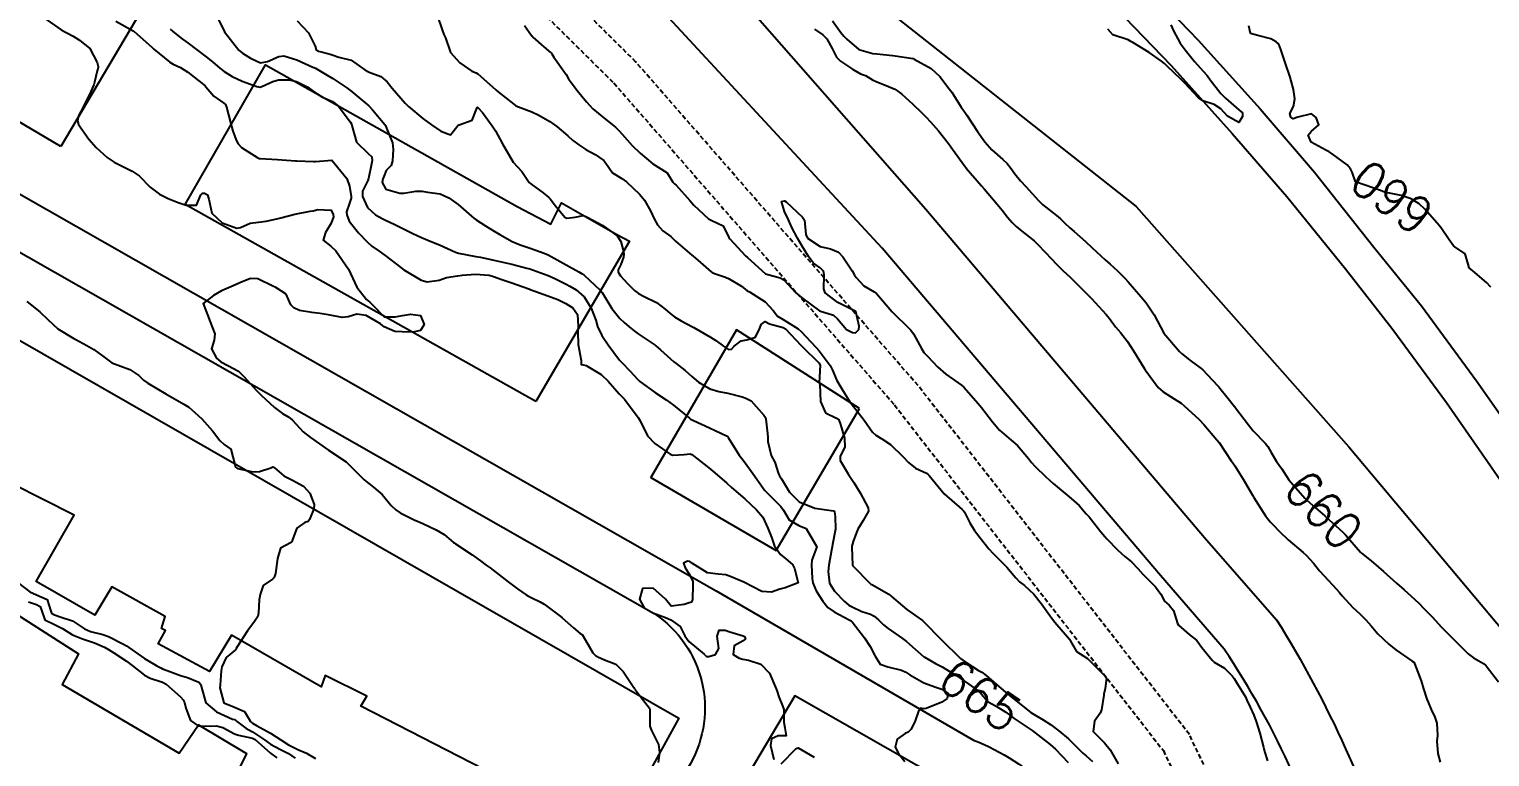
# Model space of a CAD drawing. Header units: metres. Extents: x 292545 to 299085, y 7450245 to 7463078.
# Drawn here: x 296461.5 to 296622.6, y 7461390.2 to 7461470.4 of the extents above; entities that cross this region are included whole.
import ezdxf
from ezdxf.enums import TextEntityAlignment as Align

# ---------------------------------------------------------------- set-up
doc = ezdxf.new("R2010")
doc.units = ezdxf.units.M
doc.linetypes.add('DASHED', pattern=[0.75, 0.5, -0.25])
for name, color, linetype in [('Cotas', 45, 'Continuous'), ('Curvas de Nivel 1m', 11, 'Continuous'), ('Curvas de Nivel 5m', 15, 'Continuous'), ('Edificações', 30, 'Continuous'), ('Hidrografia', 140, 'Continuous'), ('Linha Férrea', 20, 'Continuous'), ('Vias Primárias', 230, 'Continuous'), ('Vias Secundárias', 230, 'DASHED')]:
    doc.layers.add(name, color=color, linetype=linetype)
doc.styles.add('Style-STANDARD', font='STANDARD.shx')

msp = doc.modelspace()

# ---------------------------------------------------------------- linework, layer by layer
at = {"layer": 'Curvas de Nivel 1m', "flags": 128}
for points, elevation in [([(296463.07, 7461471.72), (296465.05, 7461470.35), (296466.35, 7461469.64), (296467.04, 7461469.23), (296468.2, 7461468.31), (296469.02, 7461466.76), (296469.1, 7461466.3), (296469.1, 7461466.21), (296469.01, 7461465.84), (296468.71, 7461464.58), (296468.63, 7461464.3), (296468.12, 7461463.16), (296467.67, 7461462.31), (296467.45, 7461461.82), (296466.95, 7461460.88), (296466.82, 7461460.32), (296466.94, 7461459.93), (296468.09, 7461458.31), (296468.9, 7461457.36), (296470.11, 7461456.29), (296470.89, 7461455.76), (296471.9, 7461455.25), (296472.87, 7461454.76), (296473.64, 7461454.24), (296474.85, 7461453.01), (296475.87, 7461452.22), (296476.84, 7461451.75), (296477.95, 7461451.31), (296478.83, 7461451.02), (296479.98, 7461451.02), (296480.45, 7461452.16), (296480.64, 7461452.36), (296480.84, 7461452.36), (296481.17, 7461452.16), (296481.32, 7461451.67), (296481.64, 7461450.15), (296482.81, 7461449.07), (296484.42, 7461448.49), (296484.8, 7461448.55), (296485.89, 7461449.02), (296486.81, 7461449.15), (296487.65, 7461449.24), (296488.81, 7461449.5), (296489.26, 7461449.61), (296490.82, 7461450.04), (296492.51, 7461450.34), (296492.83, 7461450.41), (296493.34, 7461450.53), (296494.82, 7461450.45), (296495.04, 7461449.99), (296495.06, 7461449.74), (296494.8, 7461449.03), (296494.2, 7461448), (296493.95, 7461447.17), (296494.78, 7461446.49), (296495.34, 7461445.98), (296496.74, 7461443.97), (296497.66, 7461441.96), (296498.71, 7461440.63), (296499.08, 7461440.31), (296499.45, 7461439.94), (296500.68, 7461438.72), (296501.89, 7461438.71), (296502.69, 7461438.87), (296503.57, 7461439.01), (296504.69, 7461438.86), (296505.06, 7461437.87), (296504.67, 7461437.2), (296503.81, 7461437.03), (296502.66, 7461437.05), (296501.85, 7461437.09), (296500.67, 7461437.6), (296500.48, 7461437.74), (296500.26, 7461437.93), (296498.69, 7461438.84), (296497.65, 7461439), (296496.68, 7461438.71), (296496.02, 7461438.64), (296494.69, 7461438.9), (296493.62, 7461439.08), (296492.69, 7461439.19), (296491.31, 7461439.42), (296490.7, 7461439.69), (296490.38, 7461440.04), (296489.86, 7461441.19), (296488.72, 7461441.93), (296488.38, 7461442.07), (296486.73, 7461442.88), (296485.91, 7461442.92), (296484.73, 7461442.45), (296483.99, 7461442.12), (296482.72, 7461441.57), (296481.82, 7461441.04), (296480.7, 7461440.16), (296481.48, 7461438.15), (296481.98, 7461436.83), (296481.91, 7461436.15), (296481.61, 7461435.18), (296482.15, 7461434.14), (296482.63, 7461433.73), (296483.42, 7461433.33), (296484.61, 7461432.72), (296485.22, 7461432.1), (296486.59, 7461430.57), (296487.09, 7461430.08), (296488.56, 7461428.69), (296489.46, 7461428.06), (296490.16, 7461427.66), (296490.55, 7461427.32), (296491.73, 7461426.03), (296492.53, 7461425.39), (296494.51, 7461424), (296496.49, 7461422.71), (296497.26, 7461421.96), (296498.47, 7461420.74), (296499.49, 7461419.94), (296500.45, 7461419.1), (296501.45, 7461417.91), (296501.94, 7461417.42), (296502.43, 7461417.11), (296503.99, 7461416.31), (296504.42, 7461416.12), (296504.59, 7461416.05), (296504.99, 7461415.87), (296506.41, 7461415.23), (296507.27, 7461414.71), (296508.31, 7461413.83), (296508.39, 7461413.77), (296508.54, 7461413.68), (296510.37, 7461412.48), (296511.29, 7461411.8), (296511.91, 7461411.34), (296512.36, 7461411.02), (296514, 7461409.76), (296514.34, 7461409.48), (296515.36, 7461408.73), (296516.33, 7461408.06), (296516.52, 7461407.93), (296516.94, 7461407.73), (296517.88, 7461407.29), (296518.31, 7461407.03), (296520.08, 7461405.69), (296520.29, 7461405.52), (296521.55, 7461404.4), (296522.27, 7461403.78), (296522.35, 7461403.74), (296522.52, 7461403.67), (296522.87, 7461403.05), (296523.69, 7461401.65), (296523.96, 7461401.36), (296524.24, 7461401.21), (296524.96, 7461400.9), (296526.23, 7461400.4), (296527.03, 7461399.61), (296528.21, 7461397.83), (296528.29, 7461397.68), (296528.34, 7461397.6), (296528.9, 7461396.88), (296529.94, 7461395.57), (296529.99, 7461395.39), (296529.99, 7461393.57), (296530.15, 7461393.09), (296530.91, 7461391.56), (296531.02, 7461390.66), (296530.88, 7461389.56)], 668), ([(296471.07, 7461471.3), (296472.98, 7461470.25), (296473.02, 7461470.22), (296473.05, 7461470.2), (296473.43, 7461469.86), (296475.03, 7461468.43), (296475.27, 7461468.23), (296477.02, 7461466.8), (296477.39, 7461466.57), (296478.19, 7461466.19), (296479.01, 7461465.69), (296480.91, 7461464.16), (296480.98, 7461464.07), (296481.86, 7461463.03), (296482.96, 7461462.28), (296483.15, 7461462.13), (296483.27, 7461461.82), (296483.71, 7461460.13), (296483.96, 7461459.16), (296484.36, 7461458.12), (296484.57, 7461457.77), (296484.91, 7461457.39), (296486.73, 7461456.25), (296486.89, 7461456.18), (296486.97, 7461456.16), (296488.89, 7461456.06), (296490.89, 7461455.91), (296491.03, 7461455.9), (296492.89, 7461455.82), (296493.08, 7461455.82), (296494.89, 7461455.99), (296496.56, 7461453.97), (296496.85, 7461453.12), (296497.01, 7461451.97), (296497.01, 7461451.8), (296496.83, 7461451.23), (296496.51, 7461450.28), (296496.53, 7461449.97), (296496.81, 7461449.25), (296497.84, 7461447.96), (296498.78, 7461446.98), (296499.32, 7461446.49), (296500.11, 7461445.93), (296500.77, 7461445.47), (296502.51, 7461444.14), (296502.74, 7461443.96), (296502.84, 7461443.9), (296504.73, 7461442.76), (296505.42, 7461442.56), (296506.73, 7461442.75), (296507.55, 7461443.03), (296508.74, 7461443.24), (296509.27, 7461443.29), (296510.74, 7461443.42), (296512.24, 7461443.29), (296512.74, 7461443.16), (296513.66, 7461442.84), (296514.73, 7461442.46), (296515.25, 7461442.27), (296516.72, 7461441.75), (296516.78, 7461441.73), (296518.71, 7461441.02), (296519.81, 7461440.6), (296520.7, 7461440.17), (296521.49, 7461439.68), (296521.99, 7461438.97), (296522.08, 7461437.67), (296522.03, 7461437.03), (296522.07, 7461435.67), (296522.39, 7461433.9), (296522.4, 7461433.66), (296522.41, 7461433.46), (296522.62, 7461433.41), (296522.95, 7461433.33), (296524.61, 7461432.36), (296525.39, 7461431.63), (296526.59, 7461430.23), (296526.89, 7461429.92), (296527.16, 7461429.61), (296528.56, 7461427.76), (296528.68, 7461427.59), (296528.91, 7461427.22), (296529.72, 7461425.58), (296530.52, 7461424.75), (296532.21, 7461423.55), (296532.5, 7461423.46), (296533.75, 7461423.53), (296534.43, 7461423.6), (296534.5, 7461423.58), (296534.62, 7461423.52), (296536.49, 7461422.04), (296537.15, 7461421.49), (296538.47, 7461420.36), (296538.94, 7461419.94), (296539.48, 7461419.46), (296540.45, 7461418.63), (296541.75, 7461417.44), (296542.42, 7461416.61), (296542.81, 7461415.81), (296542.98, 7461415.42), (296543.39, 7461414.42), (296543.72, 7461413.42), (296544.37, 7461412.51), (296544.98, 7461412.01), (296545.7, 7461411.39), (296545.92, 7461410.95), (296546.34, 7461409.38), (296544.89, 7461408.84), (296544.33, 7461408.67), (296543.38, 7461408.36), (296542.33, 7461408.41), (296540.34, 7461409.45), (296538.93, 7461410.05), (296538.35, 7461410.25), (296537.5, 7461410.34), (296536.35, 7461410.47), (296534.69, 7461411.52), (296534.37, 7461411.71), (296534.14, 7461411.75), (296533.7, 7461411.53), (296533.87, 7461411.04), (296534.35, 7461410.3), (296534.7, 7461409.52), (296534.73, 7461409.12), (296534.68, 7461407.52), (296534.58, 7461407.25), (296534.31, 7461407.17), (296533.76, 7461406.98), (296532.31, 7461406.8), (296531.69, 7461407.56), (296530.33, 7461408.79), (296529.18, 7461408.74), (296528.85, 7461407.59), (296529.33, 7461406.61), (296530.3, 7461406.07), (296531.69, 7461405.56), (296532.29, 7461405.29), (296533.32, 7461404.57), (296533.83, 7461403.53), (296534.26, 7461402.91), (296535.98, 7461401.5), (296536.11, 7461401.37), (296536.24, 7461401.24), (296536.49, 7461401.24), (296537.21, 7461401.49), (296537.6, 7461402.14), (296537.41, 7461403.49), (296537.62, 7461404.15), (296538.28, 7461404.17), (296538.78, 7461403.98), (296540.27, 7461403.54), (296540.4, 7461403.45), (296540.52, 7461403.2), (296540.27, 7461402.99), (296539.29, 7461402.44), (296539.15, 7461401.47), (296539.84, 7461401.06), (296540.24, 7461400.94), (296540.86, 7461400.83), (296542.23, 7461400.41), (296543.17, 7461399.42), (296543.92, 7461397.69), (296544.01, 7461397.41), (296544.19, 7461396.81), (296544.59, 7461395.81), (296544.77, 7461395.4), (296544.77, 7461394.01), (296544.85, 7461393.4), (296545.02, 7461392.51), (296544.14, 7461392.52), (296543.39, 7461392.16), (296543.27, 7461391.42), (296543.64, 7461389.89)], 667), ([(296491.07, 7461471.33), (296492.33, 7461470.03), (296493.04, 7461468.54), (296493.15, 7461468.13), (296493.43, 7461468.01), (296494.7, 7461467.66), (296495.03, 7461467.55), (296495.67, 7461467.34), (296497.02, 7461467.01), (296498.54, 7461465.95), (296499, 7461465.7), (296500.28, 7461465.21), (296500.99, 7461464.63), (296501.56, 7461463.91), (296502.97, 7461462.28), (296503.15, 7461462.08), (296503.35, 7461461.89), (296504.94, 7461460.57), (296505.89, 7461459.86), (296506.93, 7461459.19), (296507.97, 7461458.79), (296508.83, 7461459.83), (296508.89, 7461459.87), (296508.93, 7461459.88), (296510.37, 7461460.38), (296510.94, 7461461.8), (296510.96, 7461461.82), (296510.99, 7461461.8), (296511.51, 7461461.24), (296512.58, 7461459.78), (296512.93, 7461459.23), (296513.71, 7461457.77), (296514.88, 7461455.76), (296515.85, 7461454.73), (296516.51, 7461453.74), (296516.66, 7461453.53), (296516.86, 7461453.38), (296518.2, 7461452.37), (296518.84, 7461451.85), (296518.99, 7461451.71), (296519.58, 7461450.96), (296520.59, 7461449.69), (296520.81, 7461449.59), (296521.75, 7461449.68), (296522.61, 7461449.87), (296522.82, 7461449.82), (296523.14, 7461449.66), (296524.8, 7461448.76), (296526.37, 7461447.62), (296526.79, 7461447), (296527.07, 7461445.91), (296527.11, 7461445.61), (296527.08, 7461445.3), (296526.76, 7461444.47), (296526.47, 7461443.9), (296526.49, 7461443.62), (296526.74, 7461443.23), (296527.49, 7461442.37), (296528.27, 7461441.6), (296528.72, 7461441.27), (296529.35, 7461440.95), (296530.7, 7461440.28), (296531.65, 7461439.56), (296532.2, 7461439.06), (296532.68, 7461438.71), (296533.42, 7461438.28), (296534.67, 7461437.61), (296534.83, 7461437.52), (296536.66, 7461436.45), (296537.26, 7461436.1), (296538.09, 7461435.48), (296538.65, 7461435.11), (296538.98, 7461435.13), (296539.27, 7461435.46), (296540.06, 7461436.06), (296540.66, 7461436.16), (296541.64, 7461436.47), (296542.12, 7461437.44), (296542.26, 7461437.85), (296542.68, 7461438.2), (296543.19, 7461437.93), (296544.67, 7461437.52), (296544.93, 7461437.4), (296546.65, 7461435.55), (296546.82, 7461435.38), (296548.63, 7461433.62), (296548.75, 7461433.36), (296548.67, 7461431.43), (296548.68, 7461431.36), (296548.71, 7461431.25), (296548.8, 7461429.36), (296549.34, 7461428.13), (296550.56, 7461427.55), (296550.83, 7461427.33), (296551.02, 7461426.85), (296551.43, 7461425.32), (296551.5, 7461424.34), (296550.95, 7461423.33), (296550.96, 7461422.86), (296551.9, 7461421.32), (296552.47, 7461420.44), (296553.18, 7461419.3), (296554.07, 7461417.66), (296554.1, 7461417.29), (296553.49, 7461416.23), (296552.93, 7461415.3), (296552.77, 7461414.94), (296552.39, 7461413.93), (296552.27, 7461413.42), (296552.26, 7461413.31), (296552.34, 7461411.34), (296552.34, 7461411.31), (296552.36, 7461411.24), (296554.26, 7461409.29), (296554.34, 7461409.23), (296554.45, 7461409.18), (296556.33, 7461408.12), (296557.37, 7461407.25), (296558.31, 7461406.45), (296560.04, 7461405.22), (296560.29, 7461405), (296562.04, 7461403.19), (296562.16, 7461403.09), (296562.26, 7461402.99), (296564.09, 7461401.17), (296564.24, 7461401.04), (296564.74, 7461400.66), (296566.23, 7461399.71), (296566.59, 7461399.51), (296567.08, 7461399.14), (296568.21, 7461398.17), (296569.45, 7461397.11), (296570.19, 7461396.5), (296571.99, 7461395.08), (296572.17, 7461394.96), (296573.37, 7461394.27), (296574.16, 7461393.76), (296575.1, 7461393.04), (296576.14, 7461392.16), (296577.32, 7461391.01), (296577.72, 7461390.61), (296578.12, 7461390.29), (296578.8, 7461389.69)], 664), ([(296506.55, 7461471.86), (296507.06, 7461470.36), (296507.26, 7461469.85), (296507.42, 7461469.48), (296508, 7461467.84), (296509.02, 7461466.7), (296510.34, 7461465.81), (296510.81, 7461465.61), (296511, 7461465.5), (296512.93, 7461463.78), (296512.98, 7461463.73), (296513.29, 7461463.47), (296514.97, 7461462.14), (296515.2, 7461461.99), (296515.78, 7461461.75), (296516.96, 7461461.31), (296517.74, 7461460.94), (296518.94, 7461460.24), (296519.72, 7461459.7), (296520.92, 7461458.67), (296521.44, 7461458.2), (296522.13, 7461457.67), (296522.91, 7461457.17), (296523.95, 7461456.6), (296524.89, 7461455.94), (296525.13, 7461455.64), (296525.84, 7461454.6), (296526.87, 7461453.95), (296527.38, 7461453.6), (296528.85, 7461452.22), (296529.39, 7461451.58), (296530.09, 7461450.31), (296530.42, 7461449.57), (296530.81, 7461448.84), (296531.42, 7461448.18), (296532.27, 7461447.55), (296532.54, 7461447.3), (296532.79, 7461447.06), (296534.59, 7461445.52), (296534.76, 7461445.38), (296535.56, 7461444.71), (296536.74, 7461443.65), (296536.84, 7461443.6), (296537.1, 7461443.49), (296538.33, 7461443.07), (296538.74, 7461442.89), (296540.1, 7461442.09), (296540.72, 7461441.59), (296540.95, 7461441.45), (296542.71, 7461440.37), (296543.58, 7461439.42), (296544.07, 7461438.79), (296544.68, 7461438.42), (296546.33, 7461437.38), (296546.67, 7461437.08), (296548.28, 7461435.36), (296548.65, 7461434.96), (296549.86, 7461433.34), (296550.11, 7461432.83), (296550.61, 7461431.67), (296550.81, 7461431.33), (296551.14, 7461430.78), (296552.04, 7461429.32), (296552.57, 7461428.65), (296553.63, 7461427.3), (296554.54, 7461425.97), (296554.89, 7461425.64), (296555.57, 7461425.27), (296556.52, 7461424.63), (296557.9, 7461423.25), (296558.5, 7461422.63), (296559.29, 7461422.03), (296560.49, 7461421.45), (296560.63, 7461421.37), (296560.8, 7461421.22), (296562.45, 7461419.19), (296564.44, 7461417.46), (296564.58, 7461417.31), (296564.68, 7461417.17), (296565.26, 7461415.99), (296565.77, 7461415.15), (296566.4, 7461414.33), (296567.38, 7461413.13), (296567.85, 7461412.6), (296568.37, 7461412.11), (296569.37, 7461411.11), (296570.35, 7461409.91), (296570.75, 7461409.5), (296571.3, 7461409.09), (296572.33, 7461408.14), (296573.17, 7461407.06), (296574.3, 7461405.51), (296574.66, 7461405.05), (296576.27, 7461403.18), (296576.35, 7461403.03), (296577.04, 7461401.81), (296578.24, 7461401.03), (296578.29, 7461401), (296580.22, 7461399.07), (296580.29, 7461398.98), (296580.35, 7461398.85), (296580.2, 7461397.72), (296580.07, 7461397.1), (296580.05, 7461396.98), (296579.8, 7461395.36), (296579.65, 7461394.99), (296579.03, 7461394.12), (296578.89, 7461392.99), (296580.13, 7461391.73), (296580.74, 7461390.97), (296581.65, 7461389.42)], 663), ([(296477.06, 7461470.43), (296477.3, 7461470.21), (296478.28, 7461469.43), (296479.04, 7461468.88), (296479.98, 7461468.17), (296481.02, 7461467.36), (296481.71, 7461466.84), (296482.53, 7461466.14), (296483.01, 7461465.77), (296483.91, 7461465.21), (296484.99, 7461464.68), (296486.63, 7461464.09), (296486.98, 7461464.03), (296487.18, 7461464.09), (296488.4, 7461464.66), (296488.99, 7461464.84), (296490.19, 7461464.85), (296490.99, 7461464.66), (296492.24, 7461464.03), (296492.98, 7461463.48), (296493.88, 7461462.92), (296494.97, 7461462.44), (296495.6, 7461461.98), (296496.94, 7461460.18), (296497.05, 7461459.97), (296497.08, 7461459.81), (296497.63, 7461457.96), (296498.9, 7461456.71), (296499.29, 7461456.33), (296499.34, 7461455.94), (296499.27, 7461455.56), (296498.94, 7461453.95), (296498.86, 7461453.75), (296498.26, 7461452.55), (296498.28, 7461451.96), (296498.82, 7461450.75), (296499.7, 7461449.94), (296500.44, 7461449.56), (296500.81, 7461449.38), (296501.84, 7461448.88), (296502.8, 7461448.4), (296503.81, 7461447.89), (296504.79, 7461447.44), (296505.91, 7461446.99), (296506.78, 7461446.64), (296508.54, 7461445.83), (296508.77, 7461445.76), (296508.86, 7461445.74), (296510.77, 7461445.37), (296511.29, 7461445.27), (296512.76, 7461444.97), (296513.77, 7461444.75), (296514.75, 7461444.53), (296516.4, 7461444.09), (296516.75, 7461443.98), (296517.54, 7461443.72), (296518.74, 7461443.27), (296519.5, 7461442.94), (296520.73, 7461442.32), (296521.14, 7461442.1), (296521.86, 7461441.67), (296522.71, 7461440.92), (296523.51, 7461439.65), (296524, 7461438.33), (296524.19, 7461437.64), (296524.66, 7461436.63), (296525.36, 7461435.63), (296526.63, 7461433.93), (296526.91, 7461433.62), (296527.77, 7461432.76), (296528.61, 7461431.83), (296528.86, 7461431.59), (296530.59, 7461430.34), (296531.77, 7461429.56), (296532.57, 7461428.98), (296534.35, 7461427.52), (296534.46, 7461427.43), (296534.55, 7461427.38), (296534.8, 7461427.26), (296536.54, 7461426.46), (296538.44, 7461425.57), (296538.53, 7461425.53), (296538.56, 7461425.5), (296538.57, 7461425.48), (296538.62, 7461425.39), (296539.82, 7461423.46), (296540.11, 7461423.07), (296540.49, 7461422.59), (296541.34, 7461421.44), (296542.47, 7461419.82), (296542.63, 7461419.59), (296542.77, 7461419.43), (296544.44, 7461417.81), (296544.71, 7461417.4), (296545.34, 7461416.32), (296546.42, 7461415.69), (296547.2, 7461415.37), (296548.38, 7461413.36), (296547.84, 7461411.89), (296547.82, 7461411.37), (296547.87, 7461409.84), (296547.95, 7461409.36), (296548.33, 7461408.51), (296549.05, 7461407.35), (296549.62, 7461406.65), (296550.3, 7461406.19), (296550.85, 7461405.89), (296551.97, 7461405.31), (296552.18, 7461405.2), (296552.29, 7461405.09), (296553.66, 7461403.3), (296554.26, 7461402.35), (296554.82, 7461401.28), (296555.38, 7461400.42), (296556.23, 7461400.12), (296557.74, 7461399.73), (296558.23, 7461399.51), (296558.67, 7461399.24), (296560.21, 7461398.33), (296561.54, 7461397.87), (296562.2, 7461397.66), (296562.9, 7461397.18), (296562.77, 7461396.61), (296562.18, 7461396.2), (296560.46, 7461395.5), (296560.18, 7461395.49), (296559.86, 7461395.54), (296559.61, 7461395.23), (296559.25, 7461394.14), (296558.81, 7461393.23), (296558.47, 7461392.92), (296558.15, 7461392.76), (296557.25, 7461392.14), (296557.03, 7461391.26), (296557.4, 7461390.54), (296558.11, 7461389.68)], 666), ([(296516.16, 7461470.84), (296516.9, 7461469.73), (296516.97, 7461469.65), (296517.05, 7461469.56), (296518.29, 7461468.47), (296519.03, 7461467.85), (296519.11, 7461467.78), (296519.16, 7461467.71), (296519.39, 7461467.34), (296520.56, 7461465.69), (296520.73, 7461465.42), (296521, 7461464.96), (296521.94, 7461463.67), (296522.97, 7461462.4), (296523.7, 7461461.65), (296524.95, 7461460.61), (296526.17, 7461459.62), (296526.56, 7461459.24), (296526.93, 7461458.83), (296528.02, 7461457.6), (296528.9, 7461456.77), (296530.31, 7461455.58), (296530.88, 7461455.22), (296531.89, 7461454.58), (296532.51, 7461453.55), (296532.69, 7461453.37), (296532.86, 7461453.22), (296534.37, 7461451.52), (296534.84, 7461451.02), (296536.45, 7461449.5), (296536.81, 7461449.32), (296538.07, 7461448.74), (296538.69, 7461447.47), (296538.79, 7461447.29), (296540.54, 7461445.45), (296540.76, 7461445.24), (296542.74, 7461443.43), (296544.35, 7461443.02), (296544.74, 7461442.78), (296546.05, 7461441.39), (296546.71, 7461440.83), (296548.69, 7461439.36), (296550.24, 7461438.89), (296550.68, 7461438.5), (296551.66, 7461437.32), (296552.32, 7461436.96), (296552.67, 7461436.93), (296553.03, 7461437.3), (296553.06, 7461437.69), (296552.69, 7461439.31), (296550.71, 7461440.27), (296549.32, 7461441.35), (296549.15, 7461441.78), (296549.19, 7461443.35), (296549.14, 7461443.75), (296548.75, 7461444.12), (296548.03, 7461444.63), (296547.47, 7461445.37), (296546.78, 7461446.5), (296546.26, 7461447.39), (296545.64, 7461448.56), (296545.27, 7461449.4), (296544.83, 7461450.33), (296544.51, 7461451.41), (296544.84, 7461451.48), (296545, 7461451.4), (296546.82, 7461449.71), (296547.02, 7461449.38), (296547.19, 7461447.77), (296547.36, 7461447.37), (296548.78, 7461446.45), (296549.9, 7461446.22), (296550.77, 7461445.82), (296551.26, 7461445.33), (296552.28, 7461443.78), (296552.56, 7461443.31), (296552.74, 7461443.03), (296553.58, 7461442.14), (296554.72, 7461441.48), (296554.98, 7461441.28), (296556.69, 7461439.26), (296558.67, 7461437.35), (296558.73, 7461437.29), (296558.77, 7461437.24), (296559.07, 7461436.83), (296559.93, 7461435.22), (296560.18, 7461434.76), (296560.63, 7461434.34), (296561.71, 7461433.2), (296562.61, 7461432.38), (296564.34, 7461431.17), (296564.6, 7461430.95), (296566.18, 7461429.15), (296566.36, 7461428.93), (296566.57, 7461428.69), (296567.76, 7461427.13), (296568.54, 7461426.21), (296569.85, 7461425.11), (296570.52, 7461424.53), (296571.74, 7461423.08), (296572.06, 7461422.64), (296572.49, 7461422.2), (296573.67, 7461421.06), (296574.47, 7461420.31), (296576.01, 7461419.03), (296576.45, 7461418.67), (296577.33, 7461417.91), (296578.12, 7461417), (296578.27, 7461416.84), (296578.43, 7461416.64), (296579.71, 7461414.99), (296580.4, 7461414.21), (296581.6, 7461412.97), (296582.38, 7461412.28), (296583.1, 7461411.68), (296583.81, 7461410.94), (296584.35, 7461410.32), (296585.75, 7461408.92), (296586.33, 7461408.13), (296586.76, 7461407.35), (296587.26, 7461406.9), (296587.74, 7461406.32), (296588.19, 7461404.89), (296588.29, 7461404.71), (296589.48, 7461403.66), (296590.27, 7461403.05), (296590.42, 7461402.86), (296590.85, 7461402.26), (296592.01, 7461400.84), (296592.24, 7461400.64), (296593.37, 7461399.96), (296594.23, 7461399.11), (296594.43, 7461398.81), (296594.75, 7461398.27), (296595.67, 7461396.8), (296595.84, 7461396.45), (296596.18, 7461395.67), (296596.59, 7461394.79), (296596.85, 7461394.1), (296597.28, 7461392.78), (296597.66, 7461391.24), (296597.79, 7461390.77), (296598.11, 7461389.76)], 662), ([(296548.14, 7461470.44), (296549.06, 7461469.79), (296549.49, 7461469.35), (296550.09, 7461468.29), (296550.58, 7461467.33), (296551.02, 7461466.88), (296552.32, 7461466.01), (296553.01, 7461465.6), (296553.21, 7461465.51), (296553.78, 7461465.3), (296554.55, 7461464.84), (296555, 7461464.61), (296556.04, 7461464.23), (296556.99, 7461463.81), (296557.33, 7461463.6), (296557.77, 7461463.25), (296558.97, 7461462.16), (296559.95, 7461461.22), (296560.45, 7461460.72), (296560.94, 7461460.2), (296561.8, 7461459.2), (296562.92, 7461457.8), (296563.18, 7461457.45), (296563.37, 7461457.18), (296564.72, 7461455.32), (296564.84, 7461455.16), (296564.86, 7461455.13), (296564.88, 7461455.1), (296566.57, 7461453.14), (296566.86, 7461452.81), (296568.29, 7461451.13), (296568.83, 7461450.46), (296569.42, 7461449.71), (296569.94, 7461449.1), (296570.37, 7461448.66), (296570.81, 7461448.31), (296572.36, 7461447.07), (296572.79, 7461446.68), (296574.31, 7461445.05), (296574.76, 7461444.57), (296575.52, 7461443.8), (296576.36, 7461443.03), (296576.74, 7461442.67), (296578.42, 7461441), (296578.71, 7461440.71), (296580.33, 7461438.98), (296580.69, 7461438.52), (296581.33, 7461437.62), (296581.88, 7461436.96), (296582.66, 7461435.98), (296583.33, 7461434.94), (296584.49, 7461433.06), (296584.57, 7461432.93), (296584.62, 7461432.86), (296586.06, 7461430.92), (296586.6, 7461430.43), (296587.83, 7461429.65), (296588.58, 7461429.17), (296588.93, 7461428.88), (296590.56, 7461427.37), (296591.07, 7461426.85), (296592.53, 7461425.16), (296592.76, 7461424.84), (296593.47, 7461423.78), (296594.12, 7461422.82), (296594.28, 7461422.59), (296594.5, 7461422.27), (296595.42, 7461420.8), (296596.46, 7461419.05), (296596.61, 7461418.79), (296596.87, 7461418.37), (296597.9, 7461416.78), (296598.42, 7461416.09), (296599.73, 7461414.75), (296600.08, 7461414.42), (296600.4, 7461414.13), (296602.06, 7461412.72), (296602.38, 7461412.43), (296603.19, 7461411.53), (296603.86, 7461410.71), (296604.35, 7461410.13), (296605.71, 7461408.68), (296606, 7461408.35), (296606.33, 7461407.94), (296607.51, 7461406.66), (296608.31, 7461405.94), (296608.97, 7461405.31), (296609.53, 7461404.63), (296610.28, 7461403.76), (296611.51, 7461402.61), (296612.26, 7461402), (296614.08, 7461400.74), (296614.24, 7461400.63), (296614.27, 7461400.61), (296614.29, 7461400.58), (296614.34, 7461400.48), (296615.06, 7461398.57), (296615.31, 7461397.67), (296615.69, 7461396.56), (296615.85, 7461396.21), (296616.18, 7461395.41), (296616.57, 7461394.55), (296616.79, 7461393.91), (296616.87, 7461392.54), (296616.78, 7461391.9), (296616.9, 7461390.54), (296617.16, 7461389.59)], 661), ([(296461.25, 7461440.39), (296462.69, 7461439.26), (296463.61, 7461438.36), (296464.66, 7461437.4), (296466.44, 7461436.33), (296466.65, 7461436.22), (296467.87, 7461435.53), (296468.64, 7461435.1), (296469.75, 7461434.29), (296470.62, 7461433.63), (296471.61, 7461433.28), (296472.61, 7461432.9), (296473.59, 7461432.25), (296474.1, 7461431.74), (296474.59, 7461431.38), (296476.58, 7461430.21), (296478.57, 7461429.09), (296479.12, 7461428.73), (296479.76, 7461428.17), (296480.17, 7461427.79), (296480.55, 7461427.46), (296481.73, 7461426.15), (296482.52, 7461425.08), (296483.03, 7461424.64), (296483.75, 7461424.12), (296484.18, 7461422.43), (296484.28, 7461422.12), (296484.48, 7461421.99), (296486.02, 7461421.64), (296486.48, 7461421.6), (296486.92, 7461421.64), (296488.16, 7461422.07), (296488.4, 7461422.16), (296488.48, 7461422.13), (296488.56, 7461422.07), (296489.6, 7461421.18), (296490.47, 7461420.74), (296491.75, 7461420.03), (296492.46, 7461419.26), (296492.95, 7461418.01), (296492.9, 7461417.55), (296492.42, 7461416.37), (296492.28, 7461416.15), (296491.9, 7461416.03), (296491.03, 7461415.41), (296490.53, 7461414.04), (296490.5, 7461413.93), (296490.39, 7461413.84), (296489.24, 7461413.2), (296488.91, 7461412.06), (296488.67, 7461410.39), (296488.55, 7461410.07), (296488.49, 7461409.92), (296488.34, 7461409.77), (296487.33, 7461409.08), (296486.97, 7461408.08), (296486.89, 7461407.51), (296486.79, 7461406.08), (296486.71, 7461405.66), (296486.28, 7461405), (296485.58, 7461404.1), (296484.46, 7461402.32), (296484.35, 7461402.12), (296484.31, 7461402.06), (296484.25, 7461402), (296483.23, 7461401.13), (296482.76, 7461400.13), (296482.67, 7461399.68), (296482.56, 7461398.14), (296482.52, 7461397.81), (296482.96, 7461396.13), (296484.17, 7461395.66), (296485.26, 7461395.2), (296485.93, 7461394.09), (296486.04, 7461393.98), (296486.15, 7461393.91), (296486.58, 7461393.66), (296488.14, 7461392.79), (296489.25, 7461392.06), (296490.12, 7461391.52), (296491.14, 7461391.01), (296492.11, 7461390.58), (296493.08, 7461390.01)], 669), ([(296461.42, 7461407.28), (296462.31, 7461407), (296462.71, 7461406.78), (296462.85, 7461406.37), (296463.23, 7461405.31), (296464.28, 7461404.77), (296465.19, 7461404.34), (296466.27, 7461403.64), (296467.38, 7461403.2), (296468.26, 7461402.91), (296468.7, 7461402.75), (296469.82, 7461402.29), (296470.25, 7461402.04), (296470.86, 7461401.66), (296472.23, 7461400.73), (296472.87, 7461400.25), (296474.21, 7461399.2), (296474.84, 7461398.86), (296476.2, 7461398.41), (296476.6, 7461398.21), (296478.19, 7461396.82), (296478.5, 7461396.49), (296478.63, 7461396.18), (296478.79, 7461395.57), (296479.29, 7461394.18), (296480.15, 7461393.61), (296481.56, 7461393.57), (296482.15, 7461393.61), (296482.85, 7461393.43), (296484.14, 7461392.74), (296484.59, 7461392.57), (296486.13, 7461392.25), (296486.44, 7461392.09), (296488.11, 7461390.61), (296488.81, 7461390.06)], 671), ([(296544.45, 7461389.4), (296546.12, 7461391.12), (296546.32, 7461391.18), (296548.11, 7461390.15)], 667)]:
    msp.add_lwpolyline(points, dxfattribs=dict(at, elevation=elevation))
at = {"layer": 'Curvas de Nivel 5m', "flags": 128}
for points, elevation in [([(296482.06, 7461472.15), (296483.05, 7461470.13), (296484.62, 7461468.11), (296485.03, 7461467.78), (296485.92, 7461467.21), (296487.02, 7461466.7), (296487.81, 7461466.86), (296489.03, 7461467.42), (296489.61, 7461467.47), (296491.02, 7461467.03), (296492.79, 7461466.25), (296493.01, 7461466.15), (296493.1, 7461466.11), (296493.28, 7461466.02), (296494.37, 7461465.37), (296494.99, 7461464.98), (296496.53, 7461463.97), (296496.98, 7461463.63), (296498.77, 7461462.15), (296498.96, 7461461.99), (296498.98, 7461461.97), (296499, 7461461.95), (296499.38, 7461461.52), (296500.72, 7461459.92), (296500.8, 7461459.8), (296500.93, 7461459.51), (296501.58, 7461457.91), (296501.67, 7461457.14), (296501.58, 7461455.91), (296501.42, 7461455.38), (296500.88, 7461454.83), (296500.61, 7461454.18), (296500.52, 7461453.93), (296500.43, 7461453.5), (296500.85, 7461452.8), (296502.41, 7461452.34), (296502.85, 7461452.35), (296504.16, 7461452.57), (296504.85, 7461452.55), (296505.45, 7461452.47), (296506.85, 7461452.26), (296507.79, 7461451.84), (296508.83, 7461451.08), (296510.31, 7461449.81), (296510.57, 7461449.57), (296510.81, 7461449.39), (296511.86, 7461448.73), (296512.8, 7461448.15), (296513.41, 7461447.77), (296514.79, 7461447.03), (296515.68, 7461446.65), (296516.78, 7461446.28), (296518.33, 7461445.71), (296518.77, 7461445.53), (296519.1, 7461445.37), (296520.75, 7461444.45), (296522.13, 7461443.67), (296522.52, 7461443.44), (296522.74, 7461443.29), (296524.51, 7461441.64), (296524.72, 7461441.39), (296525.78, 7461439.63), (296526.68, 7461438.54), (296527.15, 7461438.09), (296527.7, 7461437.6), (296528.24, 7461437.16), (296528.67, 7461436.84), (296530.57, 7461435.57), (296530.65, 7461435.51), (296531.14, 7461435.08), (296532.63, 7461433.74), (296532.87, 7461433.55), (296533.88, 7461432.8), (296534.61, 7461432.14), (296535.33, 7461431.51), (296536.59, 7461430.78), (296537.59, 7461430.48), (296538.59, 7461430.29), (296540.16, 7461429.88), (296540.58, 7461429.74), (296541.14, 7461429.44), (296542.56, 7461427.85), (296542.73, 7461427.6), (296542.78, 7461427.43), (296542.94, 7461425.83), (296542.98, 7461425.42), (296542.99, 7461424.96), (296543.36, 7461423.42), (296543.75, 7461422.67), (296544.18, 7461421.4), (296544.27, 7461421.19), (296544.48, 7461420.86), (296545.38, 7461419.39), (296546.45, 7461418.32), (296548.19, 7461417.61), (296548.44, 7461417.56), (296550.22, 7461417.33), (296550.34, 7461417.24), (296550.43, 7461416.66), (296550.45, 7461415.33), (296550.45, 7461415.29), (296550.41, 7461415.1), (296550.12, 7461413.6), (296550.08, 7461413.33), (296550.01, 7461412.97), (296549.7, 7461411.34), (296549.63, 7461410.61), (296549.81, 7461409.34), (296550.33, 7461408.46), (296551.43, 7461407.32), (296551.92, 7461406.93), (296552.31, 7461406.71), (296553.37, 7461406.23), (296554.3, 7461405.91), (296554.72, 7461405.71), (296555.18, 7461405.28), (296555.75, 7461404.73), (296556.28, 7461404.35), (296557.86, 7461403.24), (296558.27, 7461402.92), (296560.21, 7461401.22), (296560.24, 7461401.2), (296561.5, 7461400.47), (296562.23, 7461400.11), (296563.77, 7461399.17), (296564.22, 7461398.85), (296565.17, 7461398.2), (296566.2, 7461397.48), (296566.52, 7461397.15), (296567.29, 7461396.24), (296568.18, 7461395.77), (296569.26, 7461395.11), (296570.17, 7461394.4), (296572.15, 7461393.08), (296574.13, 7461391.56), (296574.73, 7461391.04), (296576.11, 7461389.58)], 665), ([(296550.13, 7461471.34), (296551.06, 7461470.04), (296551.39, 7461469.66), (296551.69, 7461469.32), (296553.04, 7461468.19), (296554.56, 7461467.76), (296555.03, 7461467.71), (296556.77, 7461467.52), (296557.03, 7461467.5), (296558.75, 7461467.23), (296558.98, 7461467.19), (296559.02, 7461467.18), (296559.12, 7461467.13), (296561.01, 7461466.07), (296561.98, 7461465.2), (296562.99, 7461463.84), (296563.27, 7461463.47), (296563.46, 7461463.18), (296564.3, 7461461.84), (296564.79, 7461461.16), (296564.87, 7461461.07), (296564.95, 7461460.95), (296566.11, 7461459.15), (296566.92, 7461458.02), (296567.7, 7461457.13), (296568.9, 7461456.05), (296569.39, 7461455.61), (296569.79, 7461455.11), (296570.24, 7461454.46), (296570.87, 7461453.71), (296571.44, 7461453.08), (296572.84, 7461451.54), (296573.33, 7461451.07), (296574.82, 7461449.89), (296575.29, 7461449.52), (296575.77, 7461449.04), (296576.31, 7461448.53), (296576.8, 7461448.12), (296578.05, 7461447.01), (296578.78, 7461446.32), (296580.22, 7461444.99), (296580.76, 7461444.51), (296581.56, 7461443.77), (296582.36, 7461442.96), (296582.74, 7461442.55), (296584.15, 7461440.94), (296584.71, 7461440.26), (296585.6, 7461438.92), (296586.67, 7461436.91), (296588.42, 7461434.88), (296588.52, 7461434.76), (296588.64, 7461434.65), (296589.68, 7461433.82), (296590.63, 7461433.11), (296590.78, 7461433.01), (296590.97, 7461432.86), (296592.61, 7461431.13), (296592.74, 7461430.97), (296592.84, 7461430.84), (296593.63, 7461429.87), (296594.46, 7461428.81), (296594.51, 7461428.75), (296594.57, 7461428.68), (296596.02, 7461426.8), (296596.54, 7461426.15), (296597.84, 7461424.77), (296598.15, 7461424.39), (296598.51, 7461423.76), (296599.12, 7461422.75), (296599.68, 7461421.93), (296600.48, 7461420.74), (296602.23, 7461418.72), (296602.45, 7461418.5), (296603.4, 7461417.66), (296604.43, 7461416.76), (296604.51, 7461416.69), (296606.41, 7461414.97), (296606.71, 7461414.67), (296608.38, 7461412.74), (296608.43, 7461412.69), (296608.48, 7461412.65), (296609.54, 7461411.8), (296610.37, 7461411.1), (296610.91, 7461410.61), (296612.34, 7461409.34), (296613.19, 7461408.59), (296614.32, 7461407.59), (296614.85, 7461407.1), (296615.36, 7461406.56), (296615.82, 7461406.07), (296616.3, 7461405.58), (296617.28, 7461404.54), (296618.27, 7461403.53), (296619.26, 7461402.52), (296620.25, 7461401.53), (296620.83, 7461401.09), (296621.94, 7461400.48), (296622.24, 7461400.24), (296623.61, 7461398.47)], 660), ([(296587.44, 7461470.9), (296587.73, 7461470.23), (296588.48, 7461468.89), (296589.04, 7461468.13), (296590.04, 7461466.87), (296591.01, 7461465.79), (296591.47, 7461465.31), (296591.78, 7461464.85), (296592.98, 7461463.35), (296593.47, 7461462.83), (296594.96, 7461461.52), (296595.36, 7461461.21), (296595.36, 7461460.8), (296594.95, 7461460.14), (296593.71, 7461460.82), (296592.96, 7461461.63), (296592.23, 7461462.11), (296590.97, 7461462.53), (296590.5, 7461462.86), (296589, 7461464.46), (296588.58, 7461464.88), (296587.02, 7461466.39), (296586.74, 7461466.63), (296586.4, 7461466.91), (296585.04, 7461467.86), (296583.24, 7461468.95), (296583.05, 7461469.07), (296582.75, 7461469.25), (296581.06, 7461469.8), (296580.51, 7461470.43)], 660), ([(296622.74, 7461441.98), (296622.27, 7461442.48), (296620.76, 7461443.77), (296620.36, 7461444.11), (296620.24, 7461444.51), (296619.9, 7461445.64), (296618.78, 7461446.41), (296618.62, 7461446.53), (296618.14, 7461447.19), (296617.24, 7461448.55), (296616.82, 7461449.05), (296615.48, 7461450.56), (296614.84, 7461451.17), (296613.96, 7461451.7), (296612.85, 7461452.09), (296611, 7461452.47), (296610.85, 7461452.51), (296610.59, 7461452.62), (296608.87, 7461453.24), (296607.81, 7461453.6), (296607.46, 7461454.66), (296607.26, 7461455.04), (296606.89, 7461455.47), (296605.26, 7461456.69), (296604.91, 7461456.89), (296604.53, 7461457.07), (296602.92, 7461457.97), (296602.59, 7461458.72), (296602.94, 7461459.14), (296603.76, 7461459.89), (296603.47, 7461460.7), (296602.96, 7461461.09), (296601.44, 7461460.73), (296600.95, 7461460.55), (296600.69, 7461460.74), (296600.58, 7461461.12), (296600.96, 7461461.9), (296601.11, 7461462.74), (296600.99, 7461463.78), (296600.73, 7461464.74), (296600.61, 7461465.14), (296600.05, 7461466.75), (296599.59, 7461468.2), (296599.36, 7461468.76), (296599.06, 7461469.02), (296598.48, 7461469.35), (296597.06, 7461469.74), (296596.24, 7461469.96), (296596.04, 7461470.8)], 660), ([(296460.33, 7461409.35), (296461.58, 7461408.39), (296462.32, 7461408.05), (296463.47, 7461407.52), (296463.86, 7461406.36), (296463.97, 7461406.03), (296464.29, 7461405.84), (296465.03, 7461405.6), (296466.28, 7461405.18), (296467.61, 7461404.32), (296468.27, 7461404.01), (296469.64, 7461403.66), (296470.26, 7461403.44), (296471.9, 7461402.62), (296472.25, 7461402.44), (296472.51, 7461402.26), (296474.23, 7461401.04), (296475.6, 7461400.22), (296476.01, 7461400), (296476.22, 7461399.91), (296476.74, 7461399.69), (296478.21, 7461399.16), (296478.97, 7461398.93), (296480.21, 7461398.43), (296480.44, 7461398.16), (296480.5, 7461397.85), (296480.99, 7461396.15), (296482.17, 7461395.16), (296483.93, 7461394.35), (296484.15, 7461394.29), (296484.27, 7461394.24), (296484.39, 7461394.12), (296485.39, 7461393.34), (296486.14, 7461392.96), (296487.47, 7461392.08), (296488.13, 7461391.59), (296489.15, 7461391.03), (296490.11, 7461390.55), (296490.84, 7461390.04)], 670)]:
    msp.add_lwpolyline(points, dxfattribs=dict(at, elevation=elevation))
at = {"layer": 'Edificações'}
for points in [[(296465.01, 7461457.5), (296414.89, 7461487.13), (296423.5, 7461501.55), (296420.75, 7461503.03), (296424.04, 7461509.11), (296438.66, 7461501.82), (296435.71, 7461496.7), (296448.22, 7461489.33), (296451.08, 7461494.21), (296465.95, 7461485.8), (296466.62, 7461486.83), (296478.51, 7461480.36)], [(296517.38, 7461429.37), (296478.71, 7461451.1), (296487.59, 7461466.49), (296515.32, 7461450.86), (296519.05, 7461448.94), (296520.23, 7461451.27), (296526.4, 7461447.75), (296527.73, 7461447.05)], [(296553.09, 7461428.61), (296539.55, 7461437.27), (296530.09, 7461420.99), (296543.9, 7461412.95)]]:
    msp.add_lwpolyline(points, close=True, dxfattribs=at)
for points in [[(296405.2, 7461467.76), (296533.16, 7461394.44), (296524.15, 7461378.11), (296515.03, 7461383.21), (296514.4, 7461382.08), (296509.5, 7461384.66), (296511.61, 7461388.82), (296498.08, 7461395.76), (296498.75, 7461396.86), (296494.17, 7461399.14), (296493.71, 7461397.91), (296483.81, 7461403.59), (296481.38, 7461399.58), (296475.74, 7461402.64), (296476.55, 7461404.12), (296476.09, 7461404.33), (296476.51, 7461405.67), (296470.62, 7461408.95), (296468.76, 7461405.82), (296462.28, 7461409.51), (296466.47, 7461416.84), (296456.24, 7461421.99)], [(296458.23, 7461407.09), (296466.95, 7461401.53), (296465.15, 7461398.16), (296478.05, 7461390.6), (296480.17, 7461393.7), (296485.46, 7461390.55), (296483.57, 7461386.67), (296503.71, 7461373.45), (296505.86, 7461377.06), (296515.37, 7461371.55), (296517.36, 7461375.11), (296520.93, 7461373.11), (296510.53, 7461354.75), (296505.29, 7461357.72), (296502.87, 7461353.65), (296455.19, 7461380.6)]]:
    msp.add_lwpolyline(points, dxfattribs=at)
at = {"layer": 'Hidrografia'}
msp.add_lwpolyline([(296219.99, 7461658.33), (296236.54, 7461652.99), (296302.05, 7461622.91), (296321.91, 7461616.04), (296337.45, 7461609.68), (296398.23, 7461583.47), (296425.81, 7461568.5), (296514.94, 7461512.89), (296544.22, 7461481.95), (296583.61, 7461450.88), (296607.1, 7461424.36), (296628.61, 7461398.76), (296644.28, 7461367.31), (296650.76, 7461358.34), (296655.18, 7461340.32), (296656.71, 7461329.43), (296668.98, 7461295.65), (296671.41, 7461294.21), (296670.2, 7461283.59), (296674.72, 7461275.5), (296675.69, 7461247.78)], dxfattribs=at)
at = {"layer": 'Linha Férrea', "linetype": 'Continuous'}
for points in [[(296583.25, 7461476.72), (296590.46, 7461469.21), (296597.29, 7461461.64), (296603.29, 7461454.67), (296609.84, 7461446.39), (296615.1, 7461439.91), (296621.16, 7461431.64), (296625.75, 7461425.1)], [(296580.34, 7461473.85), (296587.47, 7461466.43), (296594.23, 7461458.93), (296600.25, 7461451.99), (296606.72, 7461444), (296611.84, 7461437.45), (296617.84, 7461429.25), (296622.39, 7461422.77), (296627.06, 7461415.98)]]:
    msp.add_lwpolyline(points, dxfattribs=at)
at = {"layer": 'Vias Primárias'}
for points in [[(296390.59, 7461575.87, 0.000017), (296427.55, 7461557.18, 0.000726), (296450.73, 7461545.51, -0.049818), (296466.77, 7461535.34, 0.001961), (296501.76, 7461508.16, -0.010894), (296522.66, 7461491.33), (296528.36, 7461486.85), (296533.35, 7461481.41), (296560.42, 7461450.56), (296591.17, 7461414.36), (296599.12, 7461405.3, -0.032911), (296606.73, 7461391.08), (296619.76, 7461362.29), (296636.51, 7461324.87), (296652.79, 7461281.91, 0.252984), (296670.31, 7461269.53, -0.027348), (296679.73, 7461269.83), (296695.95, 7461273.79), (296706.64, 7461278.69), (296712.06, 7461281.17, 0.386976), (296714.3, 7461290.22)], [(296875.36, 7461346.23), (296841.83, 7461326.26), (296784.72, 7461301.67), (296736.65, 7461285.36), (296708.09, 7461273.5), (296696.41, 7461269.65), (296680.49, 7461266.56, -0.067835), (296670.29, 7461263.1, -0.307867), (296646.51, 7461279.36), (296629.47, 7461322.78), (296613.87, 7461359.72), (296600.87, 7461388.44, 0.042845), (296593.33, 7461402.07), (296586.29, 7461410.17), (296555.61, 7461446.29), (296518.21, 7461486.66, 0.010732), (296497.83, 7461503.07, -0.001961), (296462.81, 7461530.27, 0.049818), (296447.84, 7461539.76, -0.000726), (296424.65, 7461551.44, -0.000017), (296387.69, 7461570.13, 0.028434)]]:
    msp.add_lwpolyline(points, format="xyb", dxfattribs=at)
at = {"layer": 'Vias Primárias', "elevation": 689.16}
msp.add_lwpolyline([(296142.18, 7461637.08), (296159.43, 7461625.13), (296167.32, 7461620.33), (296276.26, 7461557.5), (296370.49, 7461503.52), (296537.29, 7461408.5), (296565.68, 7461392.03, -0.202322), (296579.54, 7461378.48), (296593.41, 7461350.75), (296605.57, 7461326.4, -0.265304), (296605.86, 7461309.61, 0.883761), (296621.24, 7461308.99, 0.114322), (296622.05, 7461313.8)], format="xyb", dxfattribs=at)
at = {"layer": 'Vias Primárias'}
for points in [[(296374.77, 7461429.13), (296396.53, 7461468.66, -0.025733), (296400.27, 7461472.74), (296403.47, 7461478.3), (296530.46, 7461405.99, -0.393797), (296534.41, 7461389.39), (296511.44, 7461350.79, -0.338143), (296496.03, 7461349), (296409.64, 7461397.73), (296378.66, 7461415.87, -0.294916)], [(296564.51, 7461249.95), (296578.75, 7461274.45), (296600.89, 7461312.34, 0.263881), (296601.45, 7461321.87), (296573.92, 7461377.81, 0.204378), (296569.65, 7461383.42), (296545.95, 7461396.92), (296516.35, 7461347.03), (296481.54, 7461286.17, 0.417031), (296485.28, 7461272.55), (296525.46, 7461249.95), (296546.81, 7461237.36, 0.285858), (296559.16, 7461240.74, -0.011643)]]:
    msp.add_lwpolyline(points, format="xyb", close=True, dxfattribs=at)
at = {"layer": 'Vias Secundárias'}
for points in [[(296625.69, 7461315.01), (296617.65, 7461336.07), (296597.89, 7461375.14), (296589.49, 7461392.65), (296559.56, 7461431.13), (296528.44, 7461466.8), (296517.71, 7461477.42), (296510.83, 7461483.4), (296476.61, 7461512.46), (296450.65, 7461530.99, 0.110827), (296439.37, 7461539.69), (296414.3, 7461551.38), (296358.88, 7461576.32), (296310.8, 7461594.39), (296279.23, 7461604.85), (296221.05, 7461629.64), (296189.31, 7461642.8, 0.014374)], [(296219.75, 7461626.54), (296278.04, 7461601.71), (296309.68, 7461591.22), (296357.6, 7461573.22), (296412.9, 7461548.32), (296437.95, 7461536.64, -0.064802), (296449.06, 7461528.76), (296474.73, 7461510.22), (296508.64, 7461480.85), (296515.42, 7461474.95), (296525.99, 7461464.49), (296556.96, 7461428.99), (296586.62, 7461390.87), (296594.87, 7461373.65), (296614.57, 7461334.71), (296622.05, 7461313.8)]]:
    msp.add_lwpolyline(points, format="xyb", dxfattribs=at)

# ---------------------------------------------------------------- texts
at = {"layer": 'Cotas', "style": 'Style-STANDARD'}
for s, rotation, p in [('660', 143.9442, (296611.85, 7461451.88, 660)), ('660', 313.2149, (296604.28, 7461417.44, 660)), ('665', 325.327, (296566.43, 7461396.98, 665))]:
    msp.add_text(s, height=4, rotation=rotation, dxfattribs=at).set_placement(p, align=Align.MIDDLE_CENTER)

doc.saveas('drawing.dxf')
